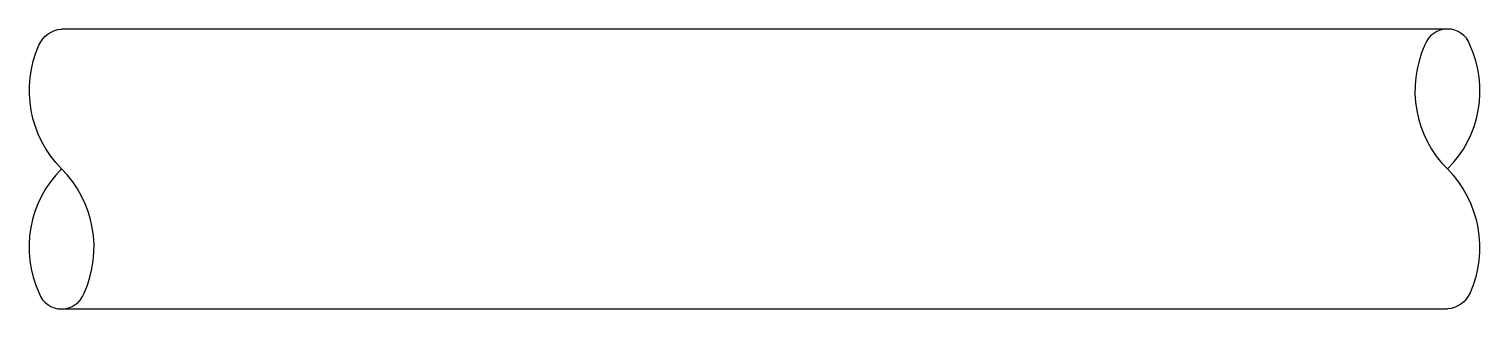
# Model space of a CAD drawing. Extents: x 24856 to 25447, y 22222 to 22336.
import ezdxf

# ---------------------------------------------------------------- set-up
doc = ezdxf.new("R2010")
doc.units = 0
doc.header["$LTSCALE"] = 500
doc.layers.add('2C', color=7, linetype='CONTINUOUS')

msp = doc.modelspace()

# ---------------------------------------------------------------- linework, layer by layer
at = {"layer": '2C'}
for p, q in [((25433.88, 22336.49), (24869.34, 22336.49)), ((24869.34, 22222.49), (24869.34, 22222.49)), ((24869.34, 22222.49), (25433.88, 22222.49))]:
    msp.add_line(p, q, dxfattribs=at)
for points in [[(24869.34, 22279.49, 0.314091), (24860.17, 22228.9, 0.698919), (24878.51, 22228.9, 0.314091), (24869.34, 22279.49, -0.307502), (24860.13, 22329.97, -0.276091), (24869.34, 22336.49, -0.276091)], [(25433.88, 22279.49, 0.314091), (25443.05, 22330.08, 0.698919), (25424.71, 22330.08, 0.314091), (25433.88, 22279.49, -0.307502), (25443.09, 22229, -0.276091), (25433.88, 22222.49, -0.276091)]]:
    msp.add_lwpolyline(points, format="xyb", dxfattribs=at)

doc.saveas('drawing.dxf')
